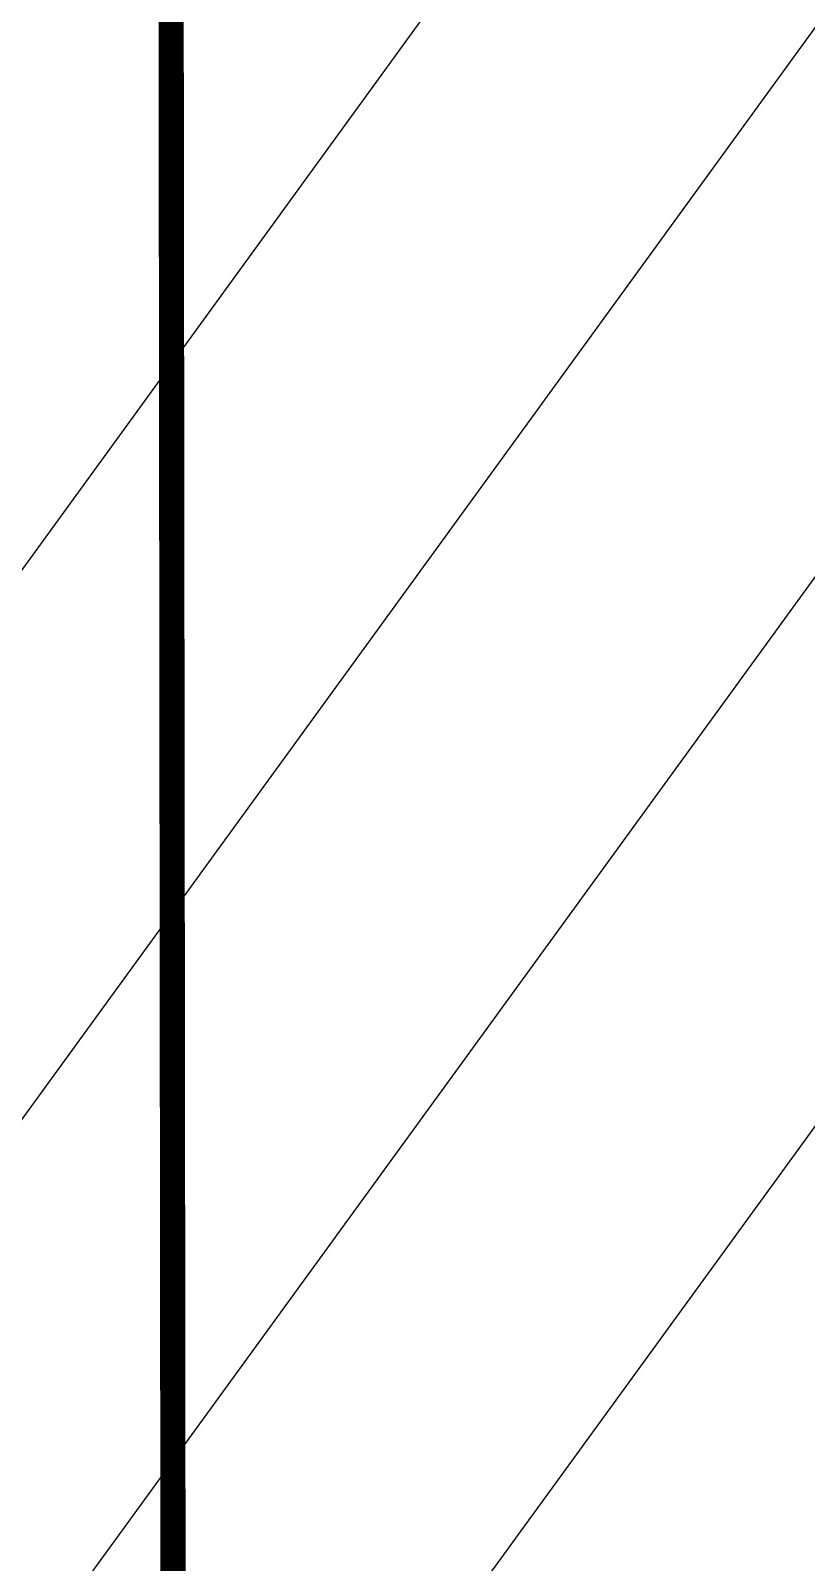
# Model space of a CAD drawing. Header units: centimetres. Extents: x -6122352 to 7132207, y -1694241 to 1947892.
# Drawn here: x 93257 to 93873, y -98734 to -97519 of the extents above; entities that cross this region are included whole.
import ezdxf
from ezdxf.xclip import XClip

# ---------------------------------------------------------------- set-up
doc = ezdxf.new("R2010")
doc.units = ezdxf.units.CM
doc.header["$MEASUREMENT"] = 0
doc.header["$XCLIPFRAME"] = 2
for name, pattern in [('DASHED2', [0.375, 0.25, -0.125]), ('XR-AR-END-SETTING OUT PLAN$0$23585-XR-AR-END-GROUND FLOOR$0$23261-XR-AR-SI-GF$0$HIDDEN', [0.375, 0.25, -0.125]), ('XR-AR-END-SETTING OUT PLAN$0$23585-XR-AR-END-GROUND FLOOR$0$XR-END-GROUND FLOOR PLAN$0$xf_6a1$0$DASHED', [0.75, 0.5, -0.25])]:
    doc.linetypes.add(name, pattern=pattern)
for name, color, linetype, lineweight in [('@ Foundations', 4, 'DASHED2', 50), ('XR-AR-END-SETTING OUT PLAN$0$23585-XR-AR-END-GROUND FLOOR$0$A-EQUP-KITN-PLAN', 202, 'Continuous', 9), ('XR-AR-END-SETTING OUT PLAN$0$23585-XR-AR-END-GROUND FLOOR$0$A-FLOR-OVHD', 9, 'XR-AR-END-SETTING OUT PLAN$0$23585-XR-AR-END-GROUND FLOOR$0$23261-XR-AR-SI-GF$0$HIDDEN', 15), ('XR-AR-END-SETTING OUT PLAN$0$23585-XR-AR-END-GROUND FLOOR$0$A-WALL', 7, 'Continuous', 30)]:
    doc.layers.add(name, color=color, linetype=linetype, lineweight=lineweight)
doc.layers.add('@MI-REF LAYER', color=7, linetype='Continuous')
doc.layers.add('B_TH_4', color=7, linetype='Continuous')

# ---------------------------------------------------------------- blocks, each defined once
blk = doc.blocks.new('XR-AR-END-SETTING OUT PLAN')
at = {"layer": 'XR-AR-END-SETTING OUT PLAN$0$23585-XR-AR-END-GROUND FLOOR$0$A-EQUP-KITN-PLAN', "color": 8}
for p, q in [((3650.109346702695, 14099.99880218506), (5250.113769307733, 14099.9988026619)), ((3650.1093467623, 13849.9988026619), (3650.109346702695, 14099.99880218506)), ((3650.109004810452, 13749.9988026619), (5250.113769248128, 13749.9988026619)), ((3850.109238997102, 11100.00033140182), (3850.107901349664, 13149.99880361557)), ((5650.107139065862, 13149.99880218506), (3850.107901349664, 13149.99880361557))]:
    blk.add_line(p, q, dxfattribs=at)
at = {"layer": 'XR-AR-END-SETTING OUT PLAN$0$23585-XR-AR-END-GROUND FLOOR$0$A-EQUP-KITN-PLAN', "color": 8, "linetype": 'XR-AR-END-SETTING OUT PLAN$0$23585-XR-AR-END-GROUND FLOOR$0$XR-END-GROUND FLOOR PLAN$0$xf_6a1$0$DASHED'}
blk.add_line((3650.110123351216, 12899.99910211563), (3650.107762530446, 13849.9988026619), dxfattribs=at)
at = {"layer": 'XR-AR-END-SETTING OUT PLAN$0$23585-XR-AR-END-GROUND FLOOR$0$A-FLOR-OVHD', "color": 8, "ltscale": 5}
for p, q in [((5250.252145186067, 13849.9988026619), (3650.247722819448, 13849.99880218506)), ((5250.113769248128, 13749.9988026619), (3650.10934664309, 13749.99880218506))]:
    blk.add_line(p, q, dxfattribs=at)
at = {"layer": 'XR-AR-END-SETTING OUT PLAN$0$23585-XR-AR-END-GROUND FLOOR$0$A-WALL', "color": 8}
blk.add_lwpolyline([(3650.084305241704, 13749.99880218506), (3250.103198900819, 13749.9988026619), (3250.103199318051, 13849.9988026619), (3650.084305599332, 13849.9988026619)], close=True, dxfattribs=at)
blk = doc.blocks.new('END UNIT')
at = {"xscale": 0.001, "yscale": 0.001, "zscale": 0.001}
blk.add_blockref('XR-AR-END-SETTING OUT PLAN', (-9.150201729830158, 0), dxfattribs=at)
blk = doc.blocks.new('TH_4')
at = {"xscale": -1}
blk.add_blockref('END UNIT', (495826.3053798428, 2769130.514097063), dxfattribs=at)
blk = doc.blocks.new('A$C780da55d')
at = {"layer": 'B_TH_4', "xscale": 1.000039159572381, "yscale": 1.000039159572381, "zscale": 1.000039159572381}
blk.add_blockref('TH_4', (-495814.0704651335, -2769239.302089663), dxfattribs=at)
blk = doc.blocks.new('23585-XR-AR-MALDIVE-2$0$TH_4')
blk.add_blockref('A$C780da55d', (495794.655359471, 2769130.864096801))
at = {"layer": '@ Foundations', "linetype": 'DASHED2', "ltscale": 0.25}
blk.add_lwpolyline([(495831.2804024774, 2769142.764569025), (495833.3804024773, 2769142.764569025), (495833.3804024773, 2769145.464569025), (495831.2804024774, 2769145.464569025)], close=True, dxfattribs=at)
blk = doc.blocks.new('M3 REF WITH TABLES')
at = {"color": 1, "const_width": 0.01999999999999999}
blk.add_lwpolyline([(57.20067118969746, 62.37373535102233), (62.30738789052702, 62.65021186042577), (72.09442844771547, 53.70689465757459), (72.34833414893365, 53.9801707486622), (72.09442844771547, 53.70689465757459), (74.45312023937004, 51.5195779344067), (74.79307378083467, 46.24843301204965)], dxfattribs=at)

msp = doc.modelspace()

# ---------------------------------------------------------------- block references
at = {"layer": '@MI-REF LAYER'}
ref = msp.add_blockref('23585-XR-AR-MALDIVE-2$0$TH_4', (496417964.9591807, 2768957759.234045), dxfattribs=dict(at, xscale=1000, yscale=1000, zscale=1000, rotation=179.9898026793493))
XClip(ref).set_block_clipping_path([(495835.3952632253, 2769130.5143983634), (495835.3955449336, 2769154.454259045), (495832.31072781887, 2769154.454277743), (495826.31069717463, 2769154.4542400045), (495820.3105747942, 2769154.45435022), (495814.30548654683, 2769154.454312696), (495808.3105498841, 2769154.4542752365), (495802.31054505054, 2769154.4543360225), (495793.35712816194, 2769154.454291232), (495793.3583734059, 2769130.514380163)])

# ---------------------------------------------------------------- next in the draw order: wipeouts: each hides what was drawn before it
msp.add_wipeout([(128972.78564538565, -89970.97193029997), (92671.79725608348, -89964.10626118808), (92671.27349813687, -104238.34236081815), (98921.51899559154, -104239.45475805369), (98921.43785482732, -103938.82510741167), (122722.87122257455, -103943.06121123041), (122722.68307110868, -104243.69081319368), (128972.92857313139, -104244.77546120252)]).dxf.layer = '@MI-REF LAYER'

# ---------------------------------------------------------------- next in the draw order: hatches: boundary and pattern name
h = msp.add_hatch(dxfattribs=at)
h.set_pattern_fill('ANSI31', color=256, scale=1999.999998458916, angle=6.722712845868625)
h.set_pattern_definition([(51.72271284586864, (-2377388365.755942, -1504087993.217153), (-196.2554993275065, 154.8669715833345), [])])
h.paths.add_polyline_path([(122722.8712224877, -103943.0612112809), (122722.6830714242, -104243.690813177), (128972.9285688721, -104244.8032133181), (128972.7856444257, -89970.97758180392), (92671.79715864702, -89964.62232814953), (92669.09752416589, -104238.4531772758), (98917.7768105872, -104239.5814400986), (98902.33546063656, -103927.5114286937)])

# ---------------------------------------------------------------- next in the draw order: linework, layer by layer
at = {"layer": '@MI-REF LAYER', "color": 1, "const_width": 20}
msp.add_lwpolyline([(89704.51714183255, -84499.81487833228), (93357.67334171281, -88078.8433082361), (93373.28718370131, -101336.6274996764), (93746.30312338374, -101339.2800105728), (93373.28718370131, -101336.6274996764), (93353.47972594302, -104553.3632799489), (89696.07428644488, -108364.3897366892)], dxfattribs=at)

# ---------------------------------------------------------------- next in the draw order: block references
at = {"layer": '@MI-REF LAYER', "xscale": 1000, "yscale": 1000, "zscale": 1000, "rotation": 312.4882889992022}
msp.add_blockref('M3 REF WITH TABLES', (5073.57098191743, -84448.84299303715), dxfattribs=at)

doc.saveas('drawing.dxf')
